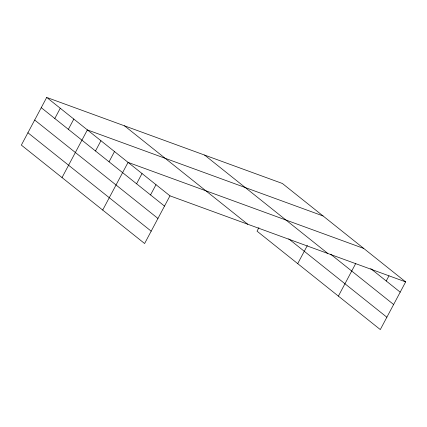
<?xml version="1.0" encoding="UTF-8"?>
<svg xmlns="http://www.w3.org/2000/svg" width="427" height="427" viewBox="0 0 427 427"><rect width="100%" height="100%" fill="white"/><g stroke="black" fill="none" stroke-linecap="round" stroke-linejoin="round"><path stroke-width="0.64" d="M46.703 97.425L21.35 145.105L144.614 243.518L169.967 195.838L46.703 97.425L282.386 183.482L405.65 281.895L380.297 329.575L257.033 231.162L258.911 227.628M54.811 118.503L60.26 108.25M68.368 129.328L73.818 119.074M62.027 177.579L87.38 129.904L323.063 215.955M95.488 150.982L100.937 140.729M109.045 161.806L114.5 151.553M102.704 210.057L128.057 162.377L363.74 248.434M136.576 183.786L142.026 173.533M150.544 194.936L155.999 184.688M297.71 263.635L307.355 245.504M338.387 296.114L355.787 263.39M386.227 280.993L388.954 275.869M169.967 195.838L405.65 281.895M370.705 268.599L400.2 292.148M330.631 254.198L393.63 304.499M204.608 155.081L327.872 253.499M288.711 238.858L386.867 317.224M124.476 125.821L247.74 224.239M41.248 107.679L164.518 206.092M34.683 120.03L157.947 218.443M27.915 132.754L151.185 231.167"/></g></svg>
